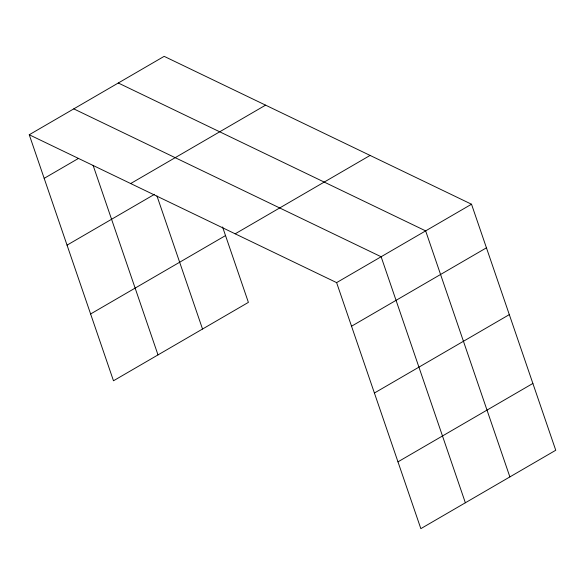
<?xml version="1.0" encoding="UTF-8"?>
<svg xmlns="http://www.w3.org/2000/svg" width="585" height="585" viewBox="0 0 585 585"><rect width="100%" height="100%" fill="white"/><g stroke="black" fill="none" stroke-linecap="round" stroke-linejoin="round"><path stroke-width="0.88" d="M29.25 134.747L164.158 56.35L471.517 204.223L555.75 450.253L420.842 528.65L336.609 282.621L29.25 134.747L113.483 380.776L248.391 302.379L222.578 226.973M44.175 178.345L78.544 158.374M130.674 183.544L265.583 105.146M67.048 245.144L154.528 194.315M90.609 313.977L225.517 235.579M235.177 233.824L370.086 155.427M336.609 282.621L471.517 204.223M351.534 326.218L486.442 247.821M374.407 393.018L509.316 314.62M397.968 461.843L532.876 383.446M118.287 83.004L425.646 230.878L509.879 476.907M73.768 108.876L381.127 256.749L465.36 502.778M156.97 195.982L202.527 329.033M93.095 165.321L158.001 354.905"/></g></svg>
